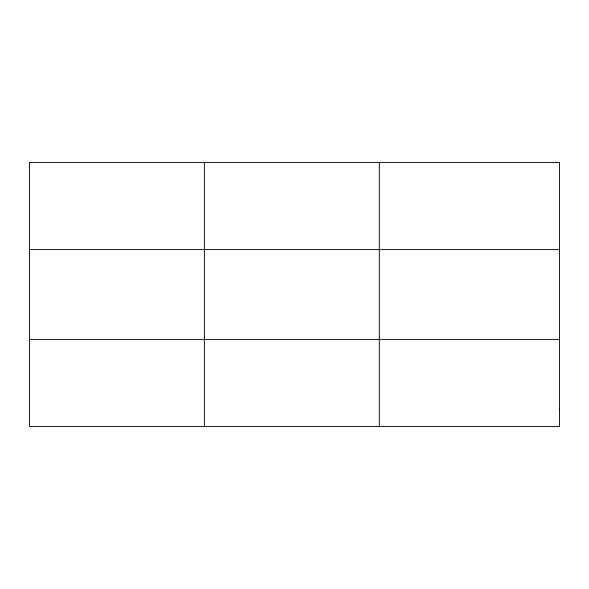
<?xml version="1.0" encoding="UTF-8"?>
<svg xmlns="http://www.w3.org/2000/svg" width="589" height="589" viewBox="0 0 589 589"><rect width="100%" height="100%" fill="white"/><g stroke="black" fill="none" stroke-linecap="round" stroke-linejoin="round"><path stroke-width="0.88" d="M204.383 426.532L204.383 162.468M379.316 426.532L379.316 162.468M29.45 249.611L559.55 249.611M29.45 339.389L559.55 339.389M559.55 409.105L559.55 426.532L29.45 426.532L29.45 162.468L559.55 162.468L559.55 409.105"/></g></svg>
